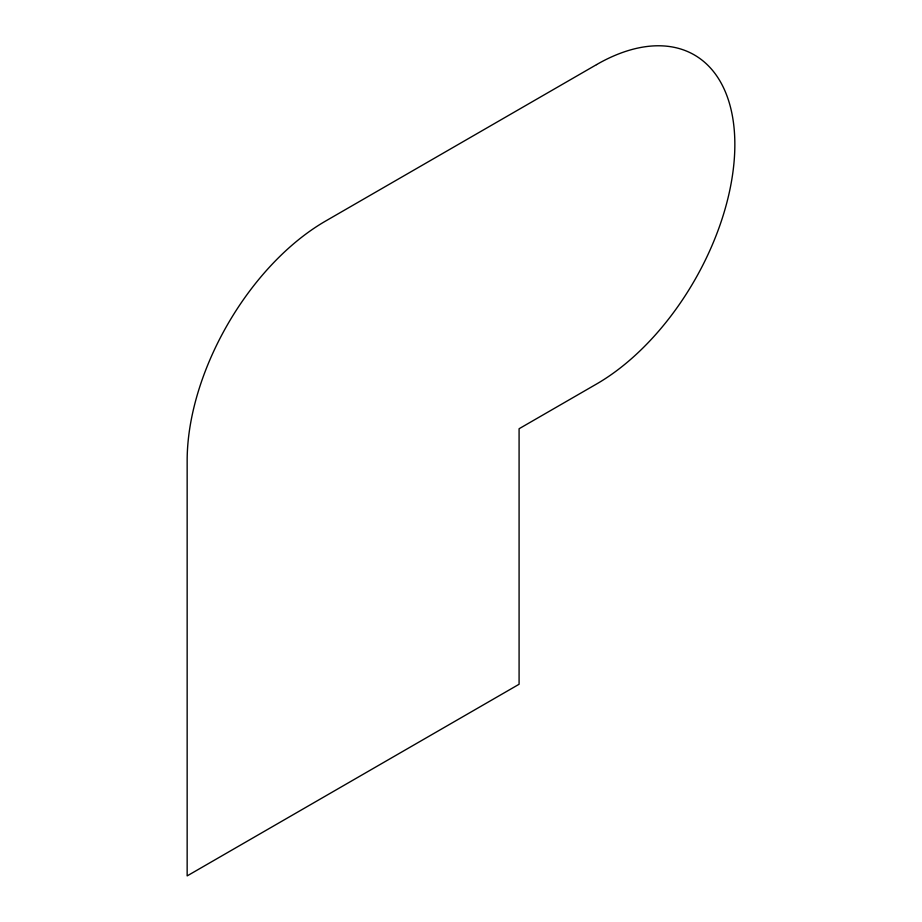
<?xml version="1.0" encoding="UTF-8"?>
<svg xmlns="http://www.w3.org/2000/svg" width="922" height="922" viewBox="0 0 922 922"><rect width="100%" height="100%" fill="white"/><g stroke="black" fill="none" stroke-linecap="round" stroke-linejoin="round"><path stroke-width="1.38" d="M596.534 64.632L325.466 221.13A195.591 112.922 -60 0 0 187.154 460.677L187.154 875.9L519.086 684.262L519.086 428.742L596.534 384.025A195.591 112.922 -60 0 0 734.846 144.477A195.591 112.922 -60 0 0 596.534 64.632"/></g></svg>
